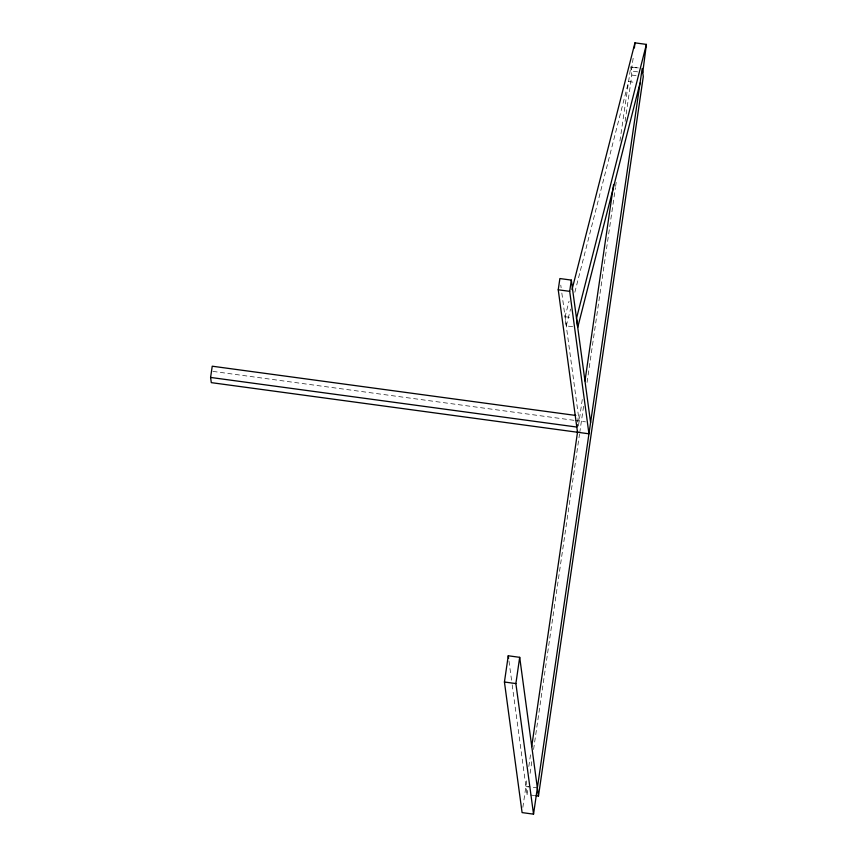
<?xml version="1.0" encoding="UTF-8"?>
<svg xmlns="http://www.w3.org/2000/svg" width="857" height="857" viewBox="0 0 857 857"><rect width="100%" height="100%" fill="white"/><g stroke="black" fill="none" stroke-linecap="round" stroke-linejoin="round"><path stroke-width="0.64" stroke-dasharray="4.29 3.21" d="M637.651 71.87L631.288 71.002L633.527 55.705M577.532 422.062L578.443 415.816M522.856 807.358L527.066 778.424M528.812 766.49L530.933 751.921M578.411 426.004L582.664 396.823M619.922 141.094L630.559 68.11M534.639 795.564L527.012 794.535L528.169 786.576M530.108 773.335L532.036 760.084M533.579 749.479L579.525 434.135M579.718 432.806L583.767 404.975M587.056 382.458L615.433 187.683M615.626 186.355L616.204 182.38M625.085 121.426L631.834 75.052L630.731 66.889L638.369 67.928M572.637 326.721L566.273 325.864L565.095 316.726L569.048 301.214M566.273 325.864L570.569 309.056M574.854 292.258L628.599 81.554L634.951 82.422M632.241 67.275L638.604 68.132M631.834 75.052L636.922 75.748M565.095 316.726L571.458 317.583M212.932 371.402L573.836 420.294M575.165 420.466L585.502 421.869M525.909 786.372L537.36 787.915M560.778 285.145L561.131 287.781M561.838 293.062L579.139 421.012M508.972 661.058L512.004 683.479M512.175 684.797L527.012 794.535"/><path stroke-width="1.29" d="M634.384 47.992L634.962 42.85L646.403 44.403L642.739 72.556M577.5 432.249L558.239 289.795L559.878 278.546L571.33 280.1L569.691 291.337L588.952 433.803L211.304 382.64L210.597 377.444L212.236 366.207L575.786 415.452M538.464 796.078L643.286 76.605L642.182 68.442L533.536 814.15L522.095 812.597L504.43 682.011L508.255 655.776L519.696 657.33L538.464 796.078L535.914 795.735M533.536 814.15L515.882 683.565L519.696 657.33M577.168 424.558L576.804 427.054L210.597 377.444M531.704 746.618L577.65 431.264M584.988 380.915L613.558 184.823M572.015 289.591L634.962 42.85M646.403 44.403L576.536 318.268L577.725 327.417L640.04 83.108M558.239 289.795L569.691 291.337M504.43 682.011L515.882 683.565M571.33 280.1L590.591 422.565M508.255 655.776L508.608 658.422"/></g></svg>
